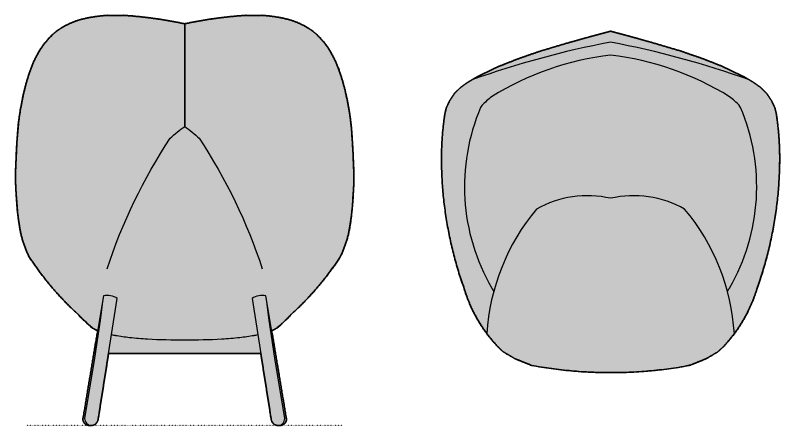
# Model space of a CAD drawing. Header units: millimetres. Extents: x -30 to 1942, y -1345 to 1063.
# Drawn here: x -30 to 1942, y -1345 to -286 of the extents above; entities that cross this region are included whole.
import ezdxf

# ---------------------------------------------------------------- set-up
doc = ezdxf.new("R2010")
doc.units = ezdxf.units.MM
doc.linetypes.add('Dots', pattern=[1, 0, -1])
doc.layers.add('Blocks', color=7, linetype='Continuous')
doc.layers.add('Blocks$Fill', color=7, linetype='Continuous', true_color=0xffffff)
for name, color, linetype, lineweight, true_color in [('Blocks$Inner', 7, 'Continuous', 25, 0x007f00), ('Blocks$Outline', 7, 'Continuous', 35, 0xff3f3f), ('Groud', 7, 'Dots', 25, 0x243775)]:
    doc.layers.add(name, color=color, linetype=linetype, lineweight=lineweight, true_color=true_color)

# ---------------------------------------------------------------- blocks, each defined once
blk = doc.blocks.new('Uchiwa Lounge Chair Top')
at = {"layer": 'Blocks$Fill'}
blk.add_hatch(color=256, dxfattribs=at).paths.add_polyline_path([(6.5, 100.1), (3.7, 75.2), (1.6, 50.2), (0.4, 25.1), (0, 0), (0.3, -21.3), (1, -42.5), (2.2, -63.8), (3.8, -85.1), (5.9, -106.4), (8.4, -127.6), (11.4, -148.8), (14.9, -169.9), (18.8, -190.9), (23.1, -211.9), (27.9, -232.7), (33.1, -253.4), (38.8, -274), (44.9, -294.4), (51.4, -314.7), (63.4, -350.2), (66.1, -357.9), (69.1, -365.5), (72.2, -373.1), (75.5, -380.6), (78.9, -388.1), (82.5, -395.5), (86.3, -402.8), (90.2, -410), (94.3, -417.1), (98.5, -424.2), (102.9, -431.1), (107.4, -438), (112.1, -444.7), (116.9, -451.4), (123.7, -460.3), (130.8, -468.9), (138.1, -477.4), (145.6, -485.6), (159.3, -498.2), (189.5, -516), (232.6, -533.4), (257.7, -537.7), (282.9, -541.5), (308.3, -544.7), (333.7, -547.3), (359.3, -549.4), (384.9, -550.9), (410.5, -551.7), (436.2, -552), (461.9, -551.7), (487.5, -550.9), (513.1, -549.4), (538.7, -547.3), (564.1, -544.7), (589.5, -541.5), (614.7, -537.7), (639.9, -533.4), (682.9, -516), (713.1, -498.2), (726.8, -485.6), (734.3, -477.4), (741.6, -468.9), (748.7, -460.3), (755.5, -451.4), (760.3, -444.7), (765, -438), (769.5, -431.1), (773.9, -424.2), (778.1, -417.1), (782.2, -410), (786.1, -402.8), (789.9, -395.5), (793.5, -388.1), (797, -380.6), (800.2, -373.1), (803.3, -365.5), (806.3, -357.9), (809, -350.2), (811.6, -342.5), (827.5, -294.4), (833.6, -274), (839.3, -253.4), (844.5, -232.7), (849.3, -211.9), (853.6, -190.9), (857.5, -169.9), (861, -148.8), (864, -127.6), (866.5, -106.4), (868.6, -85.1), (870.2, -63.8), (871.4, -42.5), (872.1, -21.3), (872.4, 0), (872, 25.1), (870.8, 50.2), (868.7, 75.2), (865.9, 100.1), (863.7, 115.9), (859.9, 131.5), (851.2, 149.6), (838.6, 168.6), (822.5, 184.2), (802.4, 198.2), (794.5, 202.9), (779.9, 211.4), (722.7, 238.7), (674.4, 257.7), (618, 277.3), (543.1, 299.5), (437.2, 328.5), (436.2, 328.5), (435.2, 328.5), (429.3, 326.9), (254.4, 277.3), (198, 257.7), (149.7, 238.7), (92.5, 211.4), (78, 202.9), (70, 198.2), (49.9, 184.2), (33.8, 168.6), (21.2, 149.6), (12.6, 131.5), (8.8, 115.9)], flags=0)
at = {"layer": 'Blocks$Inner'}
for centre, radius, start, end in [((886.5, -2059.2), 2402.3, 100.8038, 109.6684), ((-14.1, -2059.2), 2402.3, 70.3316, 79.1962), ((525.7, -479.2), 751.9, 96.8355, 121.8317), ((346.7, -479.2), 751.9, 58.1683, 83.1645), ((345.1, -108.9), 344.6, 128.7994, 134.3531), ((527.4, -108.9), 344.6, 45.6469, 51.2006), ((581, -72.3), 521.7, 156.9303, 210.1028), ((393, -34), 335.9, 149.3035, 150.3709), ((291.4, -72.3), 521.7, 329.8972, 23.0697), ((479.4, -34), 335.9, 29.6291, 30.6965), ((377.1, -367.9), 272.1, 77.4492, 118.9895), ((495.3, -367.9), 272.1, 61.0105, 102.5508), ((671.8, -486.5), 556, 140.1071, 176.3763), ((200.6, -486.5), 556, 3.6237, 39.8929), ((382.2, -180.4), 295.7, 211.3043, 213.2001), ((490.2, -180.4), 295.7, 326.7999, 328.6957)]:
    blk.add_arc(centre, radius, start, end, dxfattribs=at)
for points in [[(386.7, 315.5), (375.3, 312.3)], [(405.7, 320.6), (386.7, 315.5)], [(411.8, 322.3), (405.7, 320.6)], [(429.3, 326.9), (411.8, 322.3)], [(435.2, 328.5), (429.3, 326.9)], [(436.2, 328.5), (435.2, 328.5)], [(437.2, 328.5), (436.2, 328.5)], [(443.1, 326.9), (437.2, 328.5)], [(460.6, 322.3), (443.1, 326.9)], [(466.8, 320.6), (460.6, 322.3)], [(485.7, 315.5), (466.8, 320.6)], [(497.1, 312.3), (485.7, 315.5)], [(329.3, 299.5), (254.4, 277.3)], [(334.2, 300.8), (329.3, 299.5)], [(339.6, 302.3), (334.2, 300.8)], [(353.8, 306.3), (339.6, 302.3)], [(369, 310.7), (353.8, 306.3)], [(375.3, 312.3), (369, 310.7)], [(503.4, 310.7), (497.1, 312.3)], [(518.6, 306.3), (503.4, 310.7)], [(532.8, 302.3), (518.6, 306.3)], [(538.2, 300.8), (532.8, 302.3)], [(543.1, 299.5), (538.2, 300.8)], [(618, 277.3), (543.1, 299.5)], [(254.4, 277.3), (198, 257.7)], [(674.4, 257.7), (618, 277.3)], [(198, 257.7), (149.7, 238.7)], [(722.7, 238.7), (674.4, 257.7)], [(149.7, 238.7), (92.5, 211.4)], [(779.9, 211.4), (722.7, 238.7)], [(70, 198.2), (49.9, 184.2)], [(92.5, 211.4), (70, 198.2)], [(802.4, 198.2), (779.9, 211.4)], [(822.5, 184.2), (802.4, 198.2)], [(49.9, 184.2), (33.8, 168.6)], [(838.6, 168.6), (822.5, 184.2)], [(33.8, 168.6), (21.2, 149.6)], [(851.2, 149.6), (838.6, 168.6)], [(21.2, 149.6), (12.6, 131.5)], [(859.9, 131.5), (851.2, 149.6)], [(12.6, 131.5), (8.8, 115.9)], [(863.7, 115.9), (859.9, 131.5)], [(8.8, 115.9), (6.5, 100.1)], [(865.9, 100.1), (863.7, 115.9)], [(145.6, -485.6), (159.3, -498.2)], [(713.1, -498.2), (726.8, -485.6)], [(159.3, -498.2), (189.5, -516)], [(682.9, -516), (713.1, -498.2)], [(189.5, -516), (232.6, -533.4)], [(639.9, -533.4), (682.9, -516)]]:
    blk.add_open_spline(points, degree=1, dxfattribs=at)
for points, weights in [([(6.5, 100.1), (0, 50.3), (0, 0)], [1, 0.997885614329, 1]), ([(872.4, 0), (872.4, 50.3), (865.9, 100.1)], [1, 0.997885614329, 1]), ([(0, 0), (0.4, -172.4), (58.4, -334.8)], [1, 0.985511966853, 1]), ([(814.1, -334.8), (872, -172.4), (872.4, 0)], [1, 0.985511966853, 1]), ([(58.4, -334.8), (84.1, -420.5), (145.6, -485.6)], [1, 0.973100802712, 1]), ([(726.8, -485.6), (788.3, -420.5), (814.1, -334.8)], [1, 0.973100802713, 1]), ([(232.6, -533.4), (436.2, -571), (639.9, -533.4)], [1, 0.983378261896, 1])]:
    blk.add_rational_spline(points, weights, degree=2, dxfattribs=at)
at = {"layer": 'Blocks$Outline'}
blk.add_rational_spline([(6.5, 100.1), (0, 50.3), (0, 0), (0.4, -172.4), (58.4, -334.8), (77.4, -398.2), (130.3, -469.3), (145.6, -485.6), (152.4, -491.9), (159.3, -498.2), (174.4, -507.1), (189.5, -516), (211, -524.7), (232.6, -533.4), (436.2, -571), (639.9, -533.4), (661.4, -524.7), (682.9, -516), (698, -507.1), (713.1, -498.2), (720, -491.9), (726.8, -485.6), (742.2, -469.3), (795, -398.2), (814.1, -334.8), (872, -172.4), (872.4, 0), (872.4, 50.3), (865.9, 100.1), (864.8, 108), (863.7, 115.9), (861.8, 123.7), (859.9, 131.5), (855.5, 140.5), (851.2, 149.6), (844.9, 159.1), (838.6, 168.6), (830.5, 176.4), (822.5, 184.2), (812.4, 191.2), (802.4, 198.2), (798.4, 200.6), (787.2, 207.1), (779.9, 211.4), (751.3, 225), (722.7, 238.7), (698.5, 248.2), (674.4, 257.7), (646.2, 267.5), (618, 277.3), (580.5, 288.4), (543.1, 299.5), (540.7, 300.1), (538.2, 300.8), (535.5, 301.6), (532.8, 302.3), (525.7, 304.3), (518.6, 306.3), (511, 308.5), (503.4, 310.7), (500.3, 311.5), (497.1, 312.3), (491.4, 313.9), (485.7, 315.5), (476.2, 318), (466.8, 320.6), (463.7, 321.4), (460.6, 322.3), (451.9, 324.6), (443.1, 326.9), (440.2, 327.7), (437.2, 328.5), (436.7, 328.5), (436.2, 328.5), (435.7, 328.5), (435.2, 328.5), (432.2, 327.7), (429.3, 326.9), (420.5, 324.6), (411.8, 322.3), (408.7, 321.4), (405.7, 320.6), (396.2, 318), (386.7, 315.5), (381, 313.9), (375.3, 312.3), (372.1, 311.5), (369, 310.7), (361.4, 308.5), (353.8, 306.3), (346.7, 304.3), (339.6, 302.3), (336.9, 301.6), (334.2, 300.8), (331.8, 300.1), (329.3, 299.5), (291.9, 288.4), (254.4, 277.3), (226.2, 267.5), (198, 257.7), (173.9, 248.2), (149.7, 238.7), (121.1, 225), (92.5, 211.4), (85.2, 207.1), (74, 200.6), (70, 198.2), (60, 191.2), (49.9, 184.2), (41.9, 176.4), (33.8, 168.6), (27.5, 159.1), (21.2, 149.6), (16.9, 140.5), (12.6, 131.5), (10.7, 123.7), (8.8, 115.9), (7.6, 108), (6.5, 100.1)], [1, 0.997885614329, 1, 0.985511966853, 1, 0.979957440594, 0.993143362118, 1, 1, 1, 1, 1, 1, 1, 0.983378261896, 1, 1, 1, 1, 1, 1, 1, 0.993143362119, 0.979957440594, 1, 0.985511966853, 1, 0.997885614329, 1, 1, 1, 1, 1, 1, 1, 1, 1, 1, 1, 1, 1, 1, 1, 1, 1, 1, 1, 1, 1, 1, 1, 1, 1, 1, 1, 1, 1, 1, 1, 1, 1, 1, 1, 1, 1, 1, 1, 1, 1, 1, 1, 1, 1, 1, 1, 1, 1, 1, 1, 1, 1, 1, 1, 1, 1, 1, 1, 1, 1, 1, 1, 1, 1, 1, 1, 1, 1, 1, 1, 1, 1, 1, 1, 1, 1, 1, 1, 1, 1, 1, 1, 1, 1, 1, 1, 1, 1, 1, 1], degree=2, knots=[1124.198875, 1124.198875, 1124.198875, 1224.585082, 1224.585082, 1566.064706, 1566.064706, 1697.041386, 1741.84902, 1741.84902, 1760.441912, 1760.441912, 1795.546126, 1795.546126, 1841.96991, 1841.96991, 2251.534298, 2251.534298, 2297.958081, 2297.958081, 2333.062295, 2333.062295, 2351.655187, 2351.655187, 2396.462821, 2527.439501, 2527.439501, 2868.919125, 2868.919125, 2969.305332, 2969.305332, 2985.265313, 2985.265313, 3001.275756, 3001.275756, 3021.374064, 3021.374064, 3044.191012, 3044.191012, 3066.561165, 3066.561165, 3091.12031, 3091.12031, 3100.30859, 3117.152783, 3117.152783, 3180.561812, 3180.561812, 3232.504415, 3232.504415, 3292.156403, 3292.156403, 3370.286027, 3370.286027, 3375.331936, 3375.331936, 3380.932257, 3380.932257, 3395.707733, 3395.707733, 3411.484751, 3411.484751, 3418.019492, 3418.019492, 3429.898513, 3429.898513, 3449.490202, 3449.490202, 3455.837003, 3455.837003, 3473.936724, 3473.936724, 3480.099212, 3480.099212, 3480.655439, 3480.655439, 3481.211666, 3481.211666, 3487.374154, 3487.374154, 3505.473874, 3505.473874, 3511.820675, 3511.820675, 3531.412365, 3531.412365, 3543.291386, 3543.291386, 3549.826127, 3549.826127, 3565.603145, 3565.603145, 3580.378621, 3580.378621, 3585.978942, 3585.978942, 3591.02485, 3591.02485, 3669.154474, 3669.154474, 3728.806463, 3728.806463, 3780.749065, 3780.749065, 3844.158094, 3844.158094, 3861.002288, 3870.190567, 3870.190567, 3894.749712, 3894.749712, 3917.119865, 3917.119865, 3939.936814, 3939.936814, 3960.035122, 3960.035122, 3976.045565, 3976.045565, 3992.005545, 3992.005545, 3992.005545], dxfattribs=at)
blk = doc.blocks.new('Uchiwa Lounge Chair Back')
at = {"layer": 'Blocks$Fill'}
blk.add_hatch(color=256, dxfattribs=at).paths.add_polyline_path([(631.6, 244.2), (633.3, 245), (635, 245.8), (636.7, 246.6), (638.3, 247.4), (639.9, 248.2), (641.6, 249.1), (643.2, 250.1), (644.7, 251), (654.6, 259.5), (664.2, 268.3), (673.5, 277.3), (682.5, 286.6), (700, 303.1), (717.1, 320.2), (733.5, 337.8), (749.5, 356), (764.9, 374.6), (779.7, 393.6), (793.8, 413.1), (807.4, 433), (809.6, 437.5), (811.7, 442), (813.8, 446.6), (815.8, 451.2), (817.7, 455.9), (819.5, 460.6), (821.2, 465.3), (822.8, 470.1), (824.3, 474.9), (825.8, 479.7), (827.1, 484.5), (828.4, 489.4), (829.6, 494.3), (830.6, 499.2), (831.6, 504.1), (832.5, 509), (835.8, 530.8), (838.4, 552.6), (840.3, 574.5), (841.7, 596.5), (842.3, 606.5), (842.9, 616.4), (843.2, 626.4), (843.4, 636.4), (843.4, 646.4), (843.2, 656.4), (842.8, 666.3), (842.3, 676.3), (840.8, 712.3), (838.4, 748.2), (836.9, 768.2), (834.7, 788.1), (831.8, 807.9), (828.3, 827.6), (824.7, 846), (820.6, 864.3), (815.8, 882.5), (810.4, 900.5), (807.4, 909.8), (804.2, 919), (800.6, 928.2), (796.7, 937.2), (792.6, 946), (788.1, 954.8), (783.4, 963.3), (778.4, 971.7), (775.1, 976.4), (771.8, 981), (768.3, 985.4), (764.7, 989.8), (761, 994.1), (757.2, 998.3), (753.3, 1002.4), (749.3, 1006.4), (746.6, 1008.9), (743.8, 1011.3), (741, 1013.6), (738.1, 1015.9), (735.2, 1018.1), (732.2, 1020.3), (729.2, 1022.3), (726.1, 1024.3), (720.4, 1027.7), (714.5, 1031), (708.6, 1034), (702.5, 1036.9), (696.3, 1039.5), (690.1, 1042), (683.8, 1044.2), (677.4, 1046.2), (668.8, 1048.4), (660.1, 1050.3), (651.4, 1052), (642.6, 1053.5), (633.8, 1054.9), (624.9, 1056), (616.1, 1056.9), (607.2, 1057.6), (564.4, 1057.6), (544.6, 1056.1), (524.8, 1054.3), (505.1, 1052.1), (485.3, 1049.5), (465.7, 1046.6), (446, 1043.3), (426.5, 1039.7), (407, 1035.8), (387.6, 1039.7), (368, 1043.3), (348.4, 1046.6), (328.7, 1049.5), (309, 1052.1), (289.2, 1054.3), (269.4, 1056.1), (249.6, 1057.6), (206.9, 1057.6), (198, 1056.9), (189.1, 1056), (180.3, 1054.9), (171.5, 1053.5), (162.7, 1052), (153.9, 1050.3), (145.2, 1048.4), (136.6, 1046.2), (130.2, 1044.2), (123.9, 1042), (117.7, 1039.5), (111.5, 1036.9), (105.5, 1034), (99.5, 1031), (93.6, 1027.7), (87.9, 1024.3), (84.8, 1022.3), (81.8, 1020.3), (78.8, 1018.1), (75.9, 1015.9), (73, 1013.6), (70.2, 1011.3), (67.5, 1008.9), (64.8, 1006.4), (60.7, 1002.4), (56.8, 998.3), (53, 994.1), (49.3, 989.8), (45.7, 985.4), (42.3, 981), (38.9, 976.4), (35.7, 971.7), (30.7, 963.3), (25.9, 954.8), (21.5, 946), (17.3, 937.2), (13.5, 928.2), (9.9, 919), (6.6, 909.8), (3.7, 900.5), (-1.7, 882.5), (-6.5, 864.3), (-10.7, 846), (-14.2, 827.6), (-17.8, 807.9), (-20.6, 788.1), (-22.9, 768.2), (-24.4, 748.2), (-26.7, 712.3), (-28.3, 676.3), (-28.8, 666.3), (-29.1, 656.4), (-29.3, 646.4), (-29.3, 636.4), (-29.2, 626.4), (-28.8, 616.4), (-28.3, 606.5), (-27.6, 596.5), (-26.3, 574.5), (-24.3, 552.6), (-21.7, 530.8), (-18.5, 509), (-17.6, 504.1), (-16.6, 499.2), (-15.5, 494.3), (-14.3, 489.4), (-13.1, 484.5), (-11.7, 479.7), (-10.3, 474.9), (-8.8, 470.1), (-7.1, 465.3), (-5.4, 460.6), (-3.6, 455.9), (-1.7, 451.2), (0.2, 446.6), (2.3, 442), (4.4, 437.5), (6.7, 433), (20.2, 413.1), (34.4, 393.6), (49.2, 374.6), (64.5, 356), (80.5, 337.8), (97, 320.2), (114, 303.1), (131.5, 286.6), (140.6, 277.3), (149.9, 268.3), (159.5, 259.5), (169.3, 251), (170.9, 250.1), (172.5, 249.1), (174.1, 248.2), (175.7, 247.4), (177.4, 246.6), (179, 245.8), (180.7, 245), (182.4, 244.2), (144.6, 17), (144.6, 16.6), (144.6, 16.2), (144.6, 15.7), (144.6, 15.3), (144.6, 14.8), (144.6, 14.4), (144.6, 13.9), (144.7, 13.5), (144.8, 13), (144.9, 12.6), (145, 12.1), (145.1, 11.7), (145.2, 11.2), (145.3, 10.8), (145.5, 10.4), (145.6, 9.9), (145.8, 9.5), (146, 9.1), (146.2, 8.7), (146.4, 8.2), (146.6, 7.8), (146.8, 7.4), (147.1, 7.1), (147.3, 6.7), (147.6, 6.3), (147.9, 5.9), (148.2, 5.6), (148.4, 5.2), (148.7, 4.9), (149, 4.6), (149.4, 4.3), (149.7, 4), (150, 3.7), (150.3, 3.4), (150.7, 3.1), (151, 2.9), (151.4, 2.6), (151.8, 2.3), (152.2, 2.1), (152.6, 1.9), (153, 1.6), (153.4, 1.4), (153.8, 1.2), (154.2, 1.1), (154.6, 0.9), (155, 0.7), (155.5, 0.6), (155.9, 0.4), (156.4, 0.3), (156.8, 0.2), (157.3, 0.1), (157.7, 0), (158.2, -0.1), (158.6, -0.1), (159.1, -0.2), (159.5, -0.2), (160, -0.2), (160.4, -0.2), (160.9, -0.2), (161.3, -0.2), (161.8, -0.2), (162.2, -0.1), (162.7, -0.1), (163.1, 0), (163.6, -0.1), (164, -0.2), (164.5, -0.2), (164.9, -0.3), (165.3, -0.3), (165.7, -0.3), (166.1, -0.3), (166.5, -0.3), (166.9, -0.3), (167.2, -0.3), (167.6, -0.3), (168, -0.3), (168.4, -0.2), (168.8, -0.2), (169.2, -0.1), (169.6, 0), (170, 0), (170.4, 0.1), (170.8, 0.2), (171.2, 0.3), (171.6, 0.5), (172, 0.6), (172.4, 0.7), (172.8, 0.9), (173.2, 1), (173.6, 1.2), (174, 1.4), (174.4, 1.6), (174.8, 1.8), (175.1, 2), (175.5, 2.2), (175.9, 2.4), (176.2, 2.7), (176.6, 2.9), (177, 3.2), (177.3, 3.4), (177.6, 3.7), (178, 4), (178.3, 4.3), (178.6, 4.6), (178.9, 4.9), (179.2, 5.2), (179.5, 5.5), (179.8, 5.8), (180.1, 6.2), (180.3, 6.5), (180.6, 6.8), (180.8, 7.2), (181.1, 7.5), (181.3, 7.9), (181.5, 8.3), (181.7, 8.6), (181.9, 9), (182.1, 9.4), (182.3, 9.7), (182.4, 10.1), (182.6, 10.5), (182.8, 10.9), (182.9, 11.2), (183, 11.6), (183.1, 12), (183.3, 12.4), (183.4, 12.7), (183.5, 13.1), (183.5, 13.5), (183.6, 13.9), (183.7, 14.2), (183.7, 14.6), (210.7, 185.2), (210.7, 185.2), (603.3, 185.2), (603.3, 185.2), (630.3, 14.6), (630.4, 14.2), (630.4, 13.9), (630.5, 13.5), (630.6, 13.1), (630.7, 12.7), (630.8, 12.4), (630.9, 12), (631, 11.6), (631.2, 11.2), (631.3, 10.9), (631.4, 10.5), (631.6, 10.1), (631.8, 9.7), (631.9, 9.4), (632.1, 9), (632.3, 8.6), (632.5, 8.3), (632.8, 7.9), (633, 7.5), (633.2, 7.2), (633.5, 6.8), (633.7, 6.5), (634, 6.2), (634.3, 5.8), (634.5, 5.5), (634.8, 5.2), (635.1, 4.9), (635.4, 4.6), (635.8, 4.3), (636.1, 4), (636.4, 3.7), (636.7, 3.4), (637.1, 3.2), (637.4, 2.9), (637.8, 2.7), (638.2, 2.4), (638.5, 2.2), (638.9, 2), (639.3, 1.8), (639.7, 1.6), (640, 1.4), (640.4, 1.2), (640.8, 1), (641.2, 0.9), (641.6, 0.7), (642, 0.6), (642.4, 0.5), (642.8, 0.3), (643.2, 0.2), (643.6, 0.1), (644, 0), (644.4, 0), (644.8, -0.1), (645.2, -0.2), (645.6, -0.2), (646, -0.3), (646.4, -0.3), (646.8, -0.3), (647.2, -0.3), (647.6, -0.3), (648, -0.3), (648.3, -0.3), (648.7, -0.3), (649.1, -0.3), (649.6, -0.2), (650, -0.2), (650.5, -0.1), (650.9, 0), (651.4, -0.1), (651.8, -0.1), (652.3, -0.2), (652.7, -0.2), (653.1, -0.2), (653.6, -0.2), (654.1, -0.2), (654.5, -0.2), (655, -0.2), (655.4, -0.1), (655.9, -0.1), (656.3, 0), (656.8, 0.1), (657.2, 0.2), (657.7, 0.3), (658.1, 0.4), (658.6, 0.6), (659, 0.7), (659.4, 0.9), (659.9, 1.1), (660.3, 1.2), (660.7, 1.4), (661.1, 1.6), (661.5, 1.9), (661.9, 2.1), (662.3, 2.3), (662.6, 2.6), (663, 2.9), (663.4, 3.1), (663.7, 3.4), (664, 3.7), (664.4, 4), (664.7, 4.3), (665, 4.6), (665.3, 4.9), (665.6, 5.2), (665.9, 5.6), (666.2, 5.9), (666.4, 6.3), (666.7, 6.7), (667, 7.1), (667.2, 7.4), (667.4, 7.8), (667.7, 8.2), (667.9, 8.7), (668.1, 9.1), (668.2, 9.5), (668.4, 9.9), (668.6, 10.4), (668.7, 10.8), (668.9, 11.2), (669, 11.7), (669.1, 12.1), (669.2, 12.6), (669.3, 13), (669.3, 13.5), (669.4, 13.9), (669.4, 14.4), (669.5, 14.8), (669.5, 15.3), (669.5, 15.7), (669.5, 16.2), (669.5, 16.6), (669.4, 17)], flags=0)
at = {"layer": 'Blocks$Inner'}
for p, q in [((249.6, 1057.6), (206.9, 1057.6)), ((607.2, 1057.6), (564.4, 1057.6)), ((407, 1035.8), (407, 771.1)), ((407, 1035.8), (407, 771.1)), ((407, 771.1), (407, 1035.8)), ((197.3, 334.1), (144.6, 17)), ((183.7, 14.6), (233.2, 327.3)), ((580.8, 327.3), (630.3, 14.6)), ((669.4, 17), (616.7, 334.1))]:
    blk.add_line(p, q, dxfattribs=at)
for points in [[(195.9, 325.7), (189.8, 277.2), (173.3, 167.1), (155.9, 59.5), (149, 17.7)], [(665, 17.7), (658.2, 59.5), (640.8, 167.1), (624.3, 277.2), (618.1, 325.7)], [(603.3, 185.2), (407, 185.2), (210.7, 185.2)]]:
    blk.add_lwpolyline(points, dxfattribs=at)
for centre, radius, start, end in [((195.8, 849.5), 205.4, 106.7471, 121.6835), ((232.6, 676.4), 382.1, 93.8579, 104.5473), ((177.7, -38.8), 1098.8, 77.9512, 86.2457), ((636.4, -38.8), 1098.8, 93.7543, 102.0488), ((581.5, 676.4), 382.1, 75.4527, 86.1421), ((618.2, 849.5), 205.4, 58.3165, 73.2529), ((218.8, 847.8), 221.1, 134.1594, 145.9097), ((169.7, 894.5), 153.4, 122.2286, 133.1721), ((644.3, 894.5), 153.4, 46.8279, 57.7714), ((595.3, 847.8), 221.1, 34.0903, 45.8406), ((286.4, 816.4), 294.9, 148.2137, 163.4366), ((527.7, 816.4), 294.9, 16.5634, 31.7863), ((519.4, 735.1), 541.6, 162.2224, 170.1665), ((294.6, 735.1), 541.6, 9.8335, 17.7776), ((568.5, 712.5), 594, 168.8295, 176.5566), ((245.6, 712.5), 594, 3.4434, 11.1705), ((1525.9, 628.7), 1554.9, 175.5911, 178.2448), ((-711.9, 628.7), 1554.9, 1.7552, 4.4089), ((541.8, 641), 571.1, 176.4611, 184.472), ((272.3, 641), 571.1, 355.528, 3.5389), ((717.5, 630.2), 745.8, 182.5875, 189.3515), ((96.6, 630.2), 745.8, 350.6485, 357.4125), ((245.2, 554.1), 267.5, 189.6991, 206.8991), ((568.8, 554.1), 267.5, 333.1009, 350.3009), ((656.5, 860.8), 778, 213.3566, 227.5642), ((157.6, 860.8), 778, 312.4358, 326.6434), ((207.6, 289.9), 45.3, 55.5813, 103.0932), ((606.4, 289.9), 45.3, 76.9068, 124.4187), ((451.3, 588), 439.4, 223.3048, 230.0801), ((362.8, 588), 439.4, 309.9199, 316.6952), ((221, 334.9), 98.6, 238.3789, 246.9562), ((593.1, 334.9), 98.6, 293.0438, 301.6211), ((261.3, 447.6), 218, 258.6702, 261.272), ((412.9, 1382.9), 1165.6, 260.8822, 262.7149), ((657.2, 4631.1), 4421.9, 264.9128, 265.5124), ((398.7, 1942.6), 1722, 267.0865, 270.2762), ((415.3, 1942.6), 1722, 269.7238, 272.9135), ((156.9, 4631.1), 4421.9, 274.4876, 275.0872), ((401.2, 1382.9), 1165.6, 277.2851, 279.1178), ((552.8, 447.6), 218, 278.728, 281.3298), ((160.4, 15.7), 15.9, 175.0449, 279.6563), ((166.5, 17.1), 17.5, 178.2484, 351.7262), ((647.6, 17.1), 17.5, 188.2738, 1.7516), ((653.6, 15.7), 15.9, 260.3437, 4.9551)]:
    blk.add_arc(centre, radius, start, end, dxfattribs=at)
at = {"layer": 'Blocks$Inner', "extrusion": (0, 0, -1)}
for centre, radius, start, end in [((-590.1, 510.1), 318.8, 46.2398, 54.9549), ((-223.9, 510.1), 318.8, 125.0451, 133.7602), ((-1554.6, -40), 1418.9, 18.2273, 33.365), ((740.6, -40), 1418.9, 146.635, 161.7727)]:
    blk.add_arc(centre, radius, start, end, dxfattribs=at)
at = {"layer": 'Blocks$Outline'}
blk.add_lwpolyline([(210.7, 185.2), (407, 185.2), (603.3, 185.2)], dxfattribs=at)
for points, weights, knots in [([(407, 1035.8), (329.1, 1052.4), (249.6, 1057.6), (228.2, 1057.6), (206.9, 1057.6), (171.2, 1055.2), (136.6, 1046.2), (110.8, 1038.5), (87.9, 1024.3), (75.5, 1016.5), (64.8, 1006.4), (48.4, 990.6), (35.7, 971.7), (14.9, 938.2), (3.7, 900.5), (-7.8, 864.7), (-14.2, 827.6), (-22, 788.2), (-24.4, 748.2), (-27.2, 712.3), (-28.3, 676.3), (-30.7, 636.4), (-27.6, 596.5), (-25.6, 552.5), (-18.5, 509), (-11.6, 469.1), (6.7, 433), (60, 352.1), (131.5, 286.6), (149.4, 267.7), (169.3, 251), (175.6, 247.1), (182.4, 244.2)], [1, 0.997381503944, 1, 1, 1, 0.995652386069, 1, 0.991517254149, 1, 0.995443282917, 1, 0.994747271457, 1, 0.991189113497, 1, 0.997597956141, 1, 0.997727301257, 1, 0.999731880225, 1, 0.997557430786, 1, 0.998258387153, 1, 0.98875637676, 1, 0.992323747432, 1, 0.998252574949, 1, 0.997199993897, 1], [313.16762, 313.16762, 313.16762, 472.236939, 472.236939, 514.972404, 514.972404, 586.251456, 586.251456, 639.80044, 639.80044, 669.100343, 669.100343, 714.437336, 714.437336, 792.796531, 792.796531, 867.889129, 867.889129, 947.992118, 947.992118, 1020.007361, 1020.007361, 1099.861592, 1099.861592, 1187.91157, 1187.91157, 1268.212867, 1268.212867, 1461.130255, 1461.130255, 1513.087932, 1513.087932, 1527.841273, 1527.841273, 1527.841273]), ([(631.6, 244.2), (638.4, 247.1), (644.7, 251), (664.7, 267.7), (682.5, 286.6), (754.1, 352.1), (807.4, 433), (825.7, 469.1), (832.5, 509), (839.7, 552.5), (841.7, 596.5), (844.8, 636.4), (842.3, 676.3), (841.2, 712.3), (838.4, 748.2), (836, 788.2), (828.3, 827.6), (821.8, 864.7), (810.4, 900.5), (799.1, 938.2), (778.4, 971.7), (765.6, 990.6), (749.3, 1006.4), (738.6, 1016.5), (726.1, 1024.3), (703.2, 1038.5), (677.4, 1046.2), (642.8, 1055.2), (607.2, 1057.6), (585.8, 1057.6), (564.4, 1057.6), (484.9, 1052.4), (407, 1035.8)], [1, 0.997199993897, 1, 0.998252574949, 1, 0.992323747432, 1, 0.98875637676, 1, 0.998258387153, 1, 0.997557430786, 1, 0.999731880225, 1, 0.997727301257, 1, 0.997597956141, 1, 0.991189113497, 1, 0.994747271457, 1, 0.995443282917, 1, 0.99151725415, 1, 0.995652386069, 1, 1, 1, 0.997381503944, 1], [0, 0, 0, 14.753341, 14.753341, 66.711018, 66.711018, 259.628406, 259.628406, 339.929703, 339.929703, 427.979681, 427.979681, 507.833912, 507.833912, 579.849156, 579.849156, 659.952144, 659.952144, 735.044742, 735.044742, 813.403937, 813.403937, 858.74093, 858.74093, 888.040833, 888.040833, 941.589817, 941.589817, 1012.868869, 1012.868869, 1055.604334, 1055.604334, 1214.673654, 1214.673654, 1214.673654]), ([(182.4, 244.2), (163.5, 130.6), (144.6, 17), (143.9, 9.3), (149.7, 4), (155.4, -1.3), (163.1, 0)], [1, 1, 1, 0.897621441461, 1, 0.897639552371, 0.999963784588], [760.872868, 760.872868, 760.872868, 991.204747, 991.204747, 1005.708471, 1005.708471, 1020.20963, 1020.20963, 1020.20963]), ([(650.9, 0), (658.6, -1.3), (664.4, 4), (670.1, 9.3), (669.4, 17), (650.5, 130.6), (631.6, 244.2)], [0.999963784588, 0.897639552371, 1, 0.897621441461, 1, 1, 1], [0.002566, 0.002566, 0.002566, 14.503724, 14.503724, 29.007448, 29.007448, 259.339328, 259.339328, 259.339328]), ([(163.1, 0), (164, -0.2), (164.9, -0.3), (181.4, -1.7), (183.7, 14.6), (197.2, 99.9), (210.7, 185.2), (210.7, 185.2)], [0.961597513789, 0.979216913589, 1, 0.726940918125, 1, 1, 1, 1], [287.168713, 287.168713, 287.168713, 289.179405, 289.179405, 315.596933, 315.596933, 488.338704, 488.338827, 488.338827, 488.338827]), ([(603.3, 185.2), (603.3, 185.2), (616.8, 99.9), (630.3, 14.6), (632.7, -1.7), (649.1, -0.3), (650, -0.2), (650.9, 0)], [1, 1, 1, 1, 0.726940918125, 1, 0.979216913589, 0.96159751379], [531.873369, 531.873369, 531.873369, 531.873491, 704.615263, 704.615263, 731.03279, 731.03279, 733.043482, 733.043482, 733.043482])]:
    blk.add_rational_spline(points, weights, degree=2, knots=knots, dxfattribs=at)

msp = doc.modelspace()

# ---------------------------------------------------------------- linework, layer by layer
at = {"layer": 'Groud'}
msp.add_lwpolyline([(0, -1343.9), (814, -1343.9)], dxfattribs=at)

# ---------------------------------------------------------------- block references
at = {"layer": 'Blocks'}
for name, p in [('Uchiwa Lounge Chair Back', (0, -1343.9)), ('Uchiwa Lounge Chair Top', (1069.3, -656))]:
    msp.add_blockref(name, p, dxfattribs=at)

doc.saveas('drawing.dxf')
